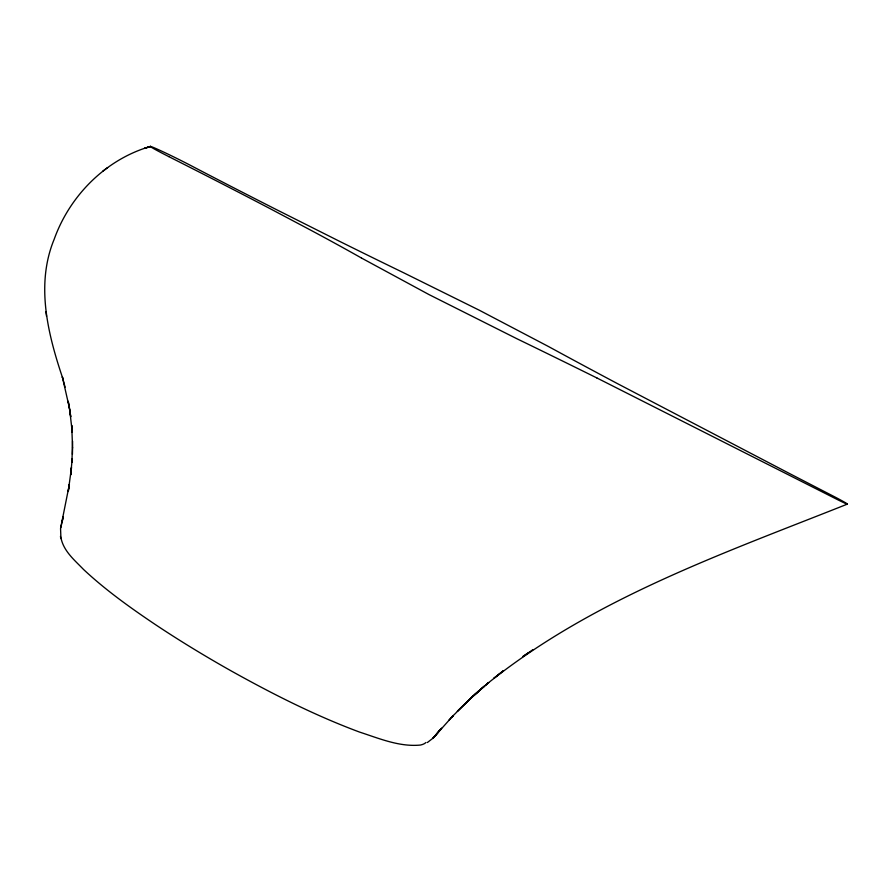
<?xml version="1.0" encoding="UTF-8"?>
<svg xmlns="http://www.w3.org/2000/svg" width="892" height="892" viewBox="0 0 892 892"><rect width="100%" height="100%" fill="white"/><g stroke="black" fill="none" stroke-linecap="round" stroke-linejoin="round"><path stroke-width="1.34" d="M60.444 536.482L60.946 538.69L60.556 528.532L69.386 484.289L68.26 491.481L71.483 467.497L70.702 474.945L72.174 458.889L71.918 462.435L72.586 441.183M72.564 447.929L71.717 425.339L72.263 432.364L69.654 409.305L70.758 416.776L68.216 401.277L69.576 408.737L62.34 376.837L65.094 387.184M72.43 454.329L72.564 447.661M60.701 527.774L61.793 523.191M441.64 728.128L433.244 737.985L427.38 742.523M434.047 737.037L433.244 737.985L453.236 715.529L448.966 720.056M453.08 715.685L451.542 717.302L468.924 699.975L468.278 700.599L484.256 686.238L474.566 694.779M471.6 697.421L457.44 711.192L471.6 697.421L478.937 690.776L470.619 698.347L488.704 682.514L477.978 691.69M150.391 146.455C105.691 159.423 69.799 195.683 54.222 239.156C35.457 284.503 47.845 334.032 62.763 378.364M485.549 685.134C591.329 599.301 722.33 553.843 847.344 504.125A16.268 0.602 27.3 0 0 832.983 495.974A847.534 18.62 27.1 0 1 787.023 472.236L617.543 383.66A370.559 10.782 27.1 0 1 548.58 346.575L479.26 310.204L403.73 272.807A229.813 6.98 26.5 0 1 338.481 240.784L277.379 210.088A294.059 8.574 26.5 0 1 190.687 165.466A28.477 0.97 26.3 0 0 152.911 147.258A28.477 0.97 26.3 0 0 168.744 156.579M107.597 167.573L102.658 171.309M528.655 652.587L522.712 656.668L532.769 649.777M596.871 377.952L834.132 497.926A16.268 0.602 27.3 0 0 847.411 504.069M361.494 258.044L429.007 294.583L516.981 338.782A808.397 50.554 27.6 0 1 596.871 377.952M61.292 539.314C64.358 551.802 74.995 560.589 83.547 569.475C105.635 590.125 130.321 607.742 155.375 624.578A349.854 91.631 26.9 0 0 198.715 652.007A352.173 92.11 27 0 0 231.563 671.13C272.852 694.132 315.188 715.574 359.543 732.076C379.078 738.398 399.315 747.072 420.255 745.065A65.495 20.304 28.2 0 0 423.02 744.274L423.689 743.984A61.147 18.966 28.2 0 0 425.952 742.478M45.905 311.631L46.551 316.314M168.7 156.568A532.758 24.686 25.8 0 1 269.551 208.371L310.293 229.935A357.937 15.543 26 0 1 361.516 258.056M63.232 516.825L61.983 522.322L63.232 516.825M437.637 732.756L433.133 738.085L440.57 729.299L437.637 732.756M499.487 673.806L493.889 678.254L503.411 670.728L499.487 673.806M150.503 146.433L144.526 148.395L150.503 146.433"/></g></svg>
